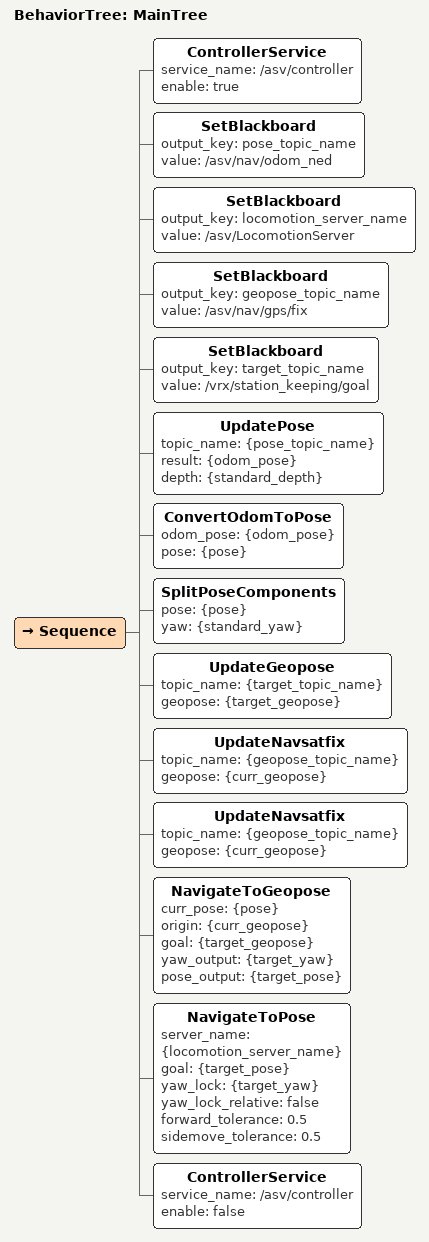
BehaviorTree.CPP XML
<root main_tree_to_execute="MainTree">
    <BehaviorTree ID="MainTree">
        <Sequence>
            <ControllerService service_name="/asv/controller" enable="true"/>
            <SetBlackboard output_key="pose_topic_name" value="/asv/nav/odom_ned"/>
            <SetBlackboard output_key="locomotion_server_name" value="/asv/LocomotionServer" />

            <SetBlackboard output_key="geopose_topic_name" value="/asv/nav/gps/fix"/>
            <SetBlackboard output_key="target_topic_name" value="/vrx/station_keeping/goal"/>

            <UpdatePose topic_name="{pose_topic_name}" result="{odom_pose}" depth="{standard_depth}"/>
            <ConvertOdomToPose odom_pose="{odom_pose}" pose="{pose}" />
            <SplitPoseComponents pose="{pose}" yaw="{standard_yaw}" />

            <UpdateGeopose topic_name="{target_topic_name}" geopose="{target_geopose}" />
            <UpdateNavsatfix topic_name="{geopose_topic_name}" geopose="{curr_geopose}"/>

            <!-- [SIM ONLY] Teleport to starting position -->
            <UpdateNavsatfix topic_name="{geopose_topic_name}" geopose="{curr_geopose}"/>
            <NavigateToGeopose curr_pose="{pose}" origin="{curr_geopose}" goal="{target_geopose}" yaw_output="{target_yaw}" pose_output="{target_pose}"/>
            <NavigateToPose server_name="{locomotion_server_name}" goal="{target_pose}" yaw_lock="{target_yaw}" yaw_lock_relative="false" forward_tolerance="0.5" sidemove_tolerance="0.5"/>

            <ControllerService service_name="/asv/controller" enable="false" />
        </Sequence>
    </BehaviorTree>
</root>
